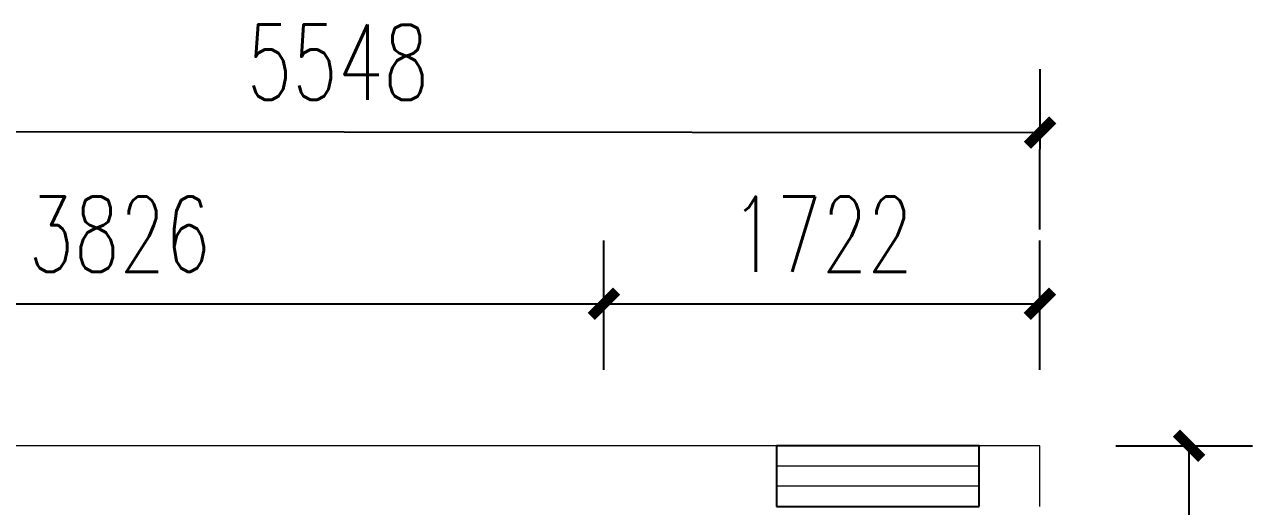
# Model space of a CAD drawing. Header units: millimetres. Extents: x -1005 to 10093, y -3 to 8652.
# Drawn here: x 3853 to 8703, y 6746 to 8652 of the extents above; entities that cross this region are included whole.
import ezdxf

# ---------------------------------------------------------------- set-up
doc = ezdxf.new("R2010")
doc.units = ezdxf.units.MM
doc.layers.add('BS-非承重墙', color=255, linetype='Continuous', lineweight=13)
doc.layers.add('DS-门窗', color=255, linetype='Continuous', lineweight=13)
doc.layers.add('PUB_DIM', color=3, linetype='Continuous')
doc.styles.add('_TCH_DIM_T3', font='SIMPLEX', dxfattribs={"width": 0.705882, "bigfont": 'GBCBIG'})

# ---------------------------------------------------------------- blocks, each defined once
blk = doc.blocks.new('_ArchTick')
at = {"color": 0, "linetype": 'ByBlock', "const_width": 0.4}
blk.add_lwpolyline([(-0.5, -0.5), (0.5, 0.5)], dxfattribs=at)

msp = doc.modelspace()

# ---------------------------------------------------------------- linework, layer by layer
for p, q in [((7623.1, 6986.2), (6823.3, 6986.2)), ((6823.3, 6986.2), (6823.3, 6746.2)), ((7623.1, 6746.2), (7623.1, 6986.2)), ((6823.3, 6746.2), (7623.1, 6746.2)), ((7623.1, 6746.2), (7623.1, 6746.2))]:
    msp.add_line(p, q)
at = {"layer": 'BS-非承重墙', "color": 255, "linetype": 'Continuous'}
for p, q in [((6381.1, 6986.2), (2435, 6986.2)), ((7863.1, 6986.2), (6381.1, 6986.2)), ((6823.3, 6986.2), (6823.3, 6746.2)), ((7623.1, 6746.2), (7623.1, 6986.2)), ((7863.1, 6746.2), (7863.1, 6986.2))]:
    msp.add_line(p, q, dxfattribs=at)
at = {"layer": 'DS-门窗', "color": 60, "linetype": 'Continuous'}
for p, q in [((7623.1, 6986.2), (6823.3, 6986.2)), ((6823.3, 6986.2), (6823.3, 6746.2)), ((7623.1, 6746.2), (7623.1, 6986.2)), ((7623.1, 6906.2), (6823.3, 6906.2)), ((7623.1, 6826.2), (6823.3, 6826.2))]:
    msp.add_line(p, q, dxfattribs=at)
at = {"layer": 'PUB_DIM'}
for p, q in [((7863.4, 7841.9), (7864, 8474.9)), ((2316.2, 8230.6), (7863.8, 8224.9)), ((6141.1, 7286.2), (6141.1, 7797.5)), ((6141.1, 7286.2), (6141.1, 7797.5)), ((7863.1, 7286.2), (7863.1, 7797.5)), ((2315.5, 7547.5), (6141.1, 7547.5)), ((6141.1, 7547.5), (7863.1, 7547.5)), ((8163.1, 6986.2), (8702.5, 6986.2)), ((8452.5, 3446.9), (8452.5, 6986.2))]:
    msp.add_line(p, q, dxfattribs=at)

# ---------------------------------------------------------------- block references
at = {"layer": 'PUB_DIM', "xscale": 100, "yscale": 100, "zscale": 100}
for p, rotation in [((7863.8, 8224.9), 359.9412632777181), ((6141.1, 7547.5), 180), ((8452.5, 6986.2), 90)]:
    msp.add_blockref('_ArchTick', p, dxfattribs=dict(at, rotation=rotation))
for p in [(6141.1, 7547.5), (7863.1, 7547.5)]:
    msp.add_blockref('_ArchTick', p, dxfattribs=at)

# ---------------------------------------------------------------- texts
at = {"layer": 'PUB_DIM', "color": 7, "insert": (5090.2, 8502.8), "char_height": 297.5, "attachment_point": 5, "rotation": 359.9413, "style": '_TCH_DIM_T3'}
msp.add_mtext('\\A1;5548', dxfattribs=at)
at = {"layer": 'PUB_DIM', "color": 7, "char_height": 297.5, "attachment_point": 5, "style": '_TCH_DIM_T3'}
for s, insert in [('\\A1;3826', (4228.3, 7822.5)), ('\\A1;1722', (7002.1, 7822.5))]:
    msp.add_mtext(s, dxfattribs=dict(at, insert=insert))

doc.saveas('drawing.dxf')
